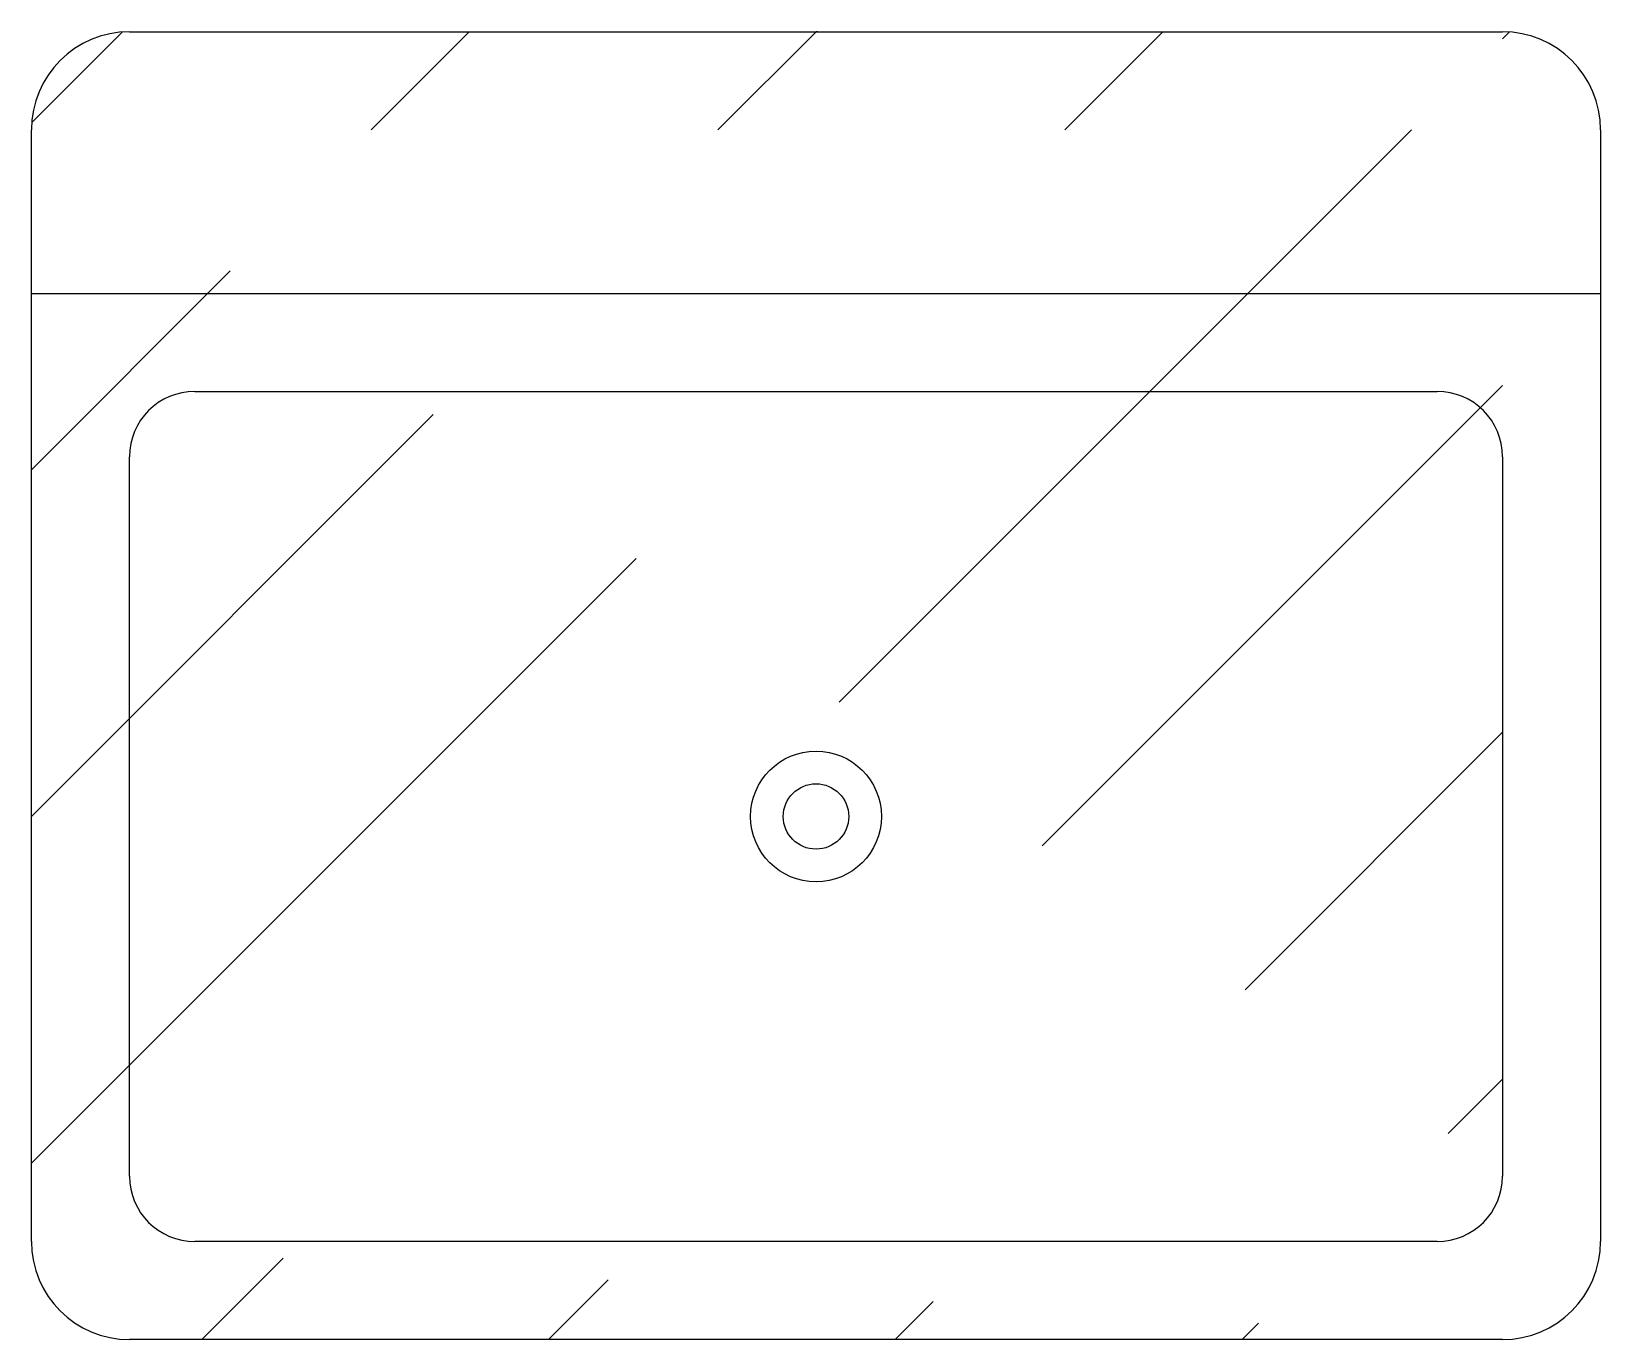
# Model space of a CAD drawing. Extents: x -12 to 12, y -20 to 0.
import ezdxf

# ---------------------------------------------------------------- set-up
doc = ezdxf.new("R2010")
doc.units = 0
doc.header["$MEASUREMENT"] = 0
doc.styles.add('ATTR', font='romans.shx', dxfattribs={"width": 0.8, "height": 1.199999999999995})

msp = doc.modelspace()

# ---------------------------------------------------------------- hatches: boundary and pattern name
h = msp.add_hatch()
h.set_pattern_fill('ANSI31', color=256, scale=30, style=0)
h.set_pattern_definition([(45, (0, 0), (-2.651650429449553, 2.651650429449553), [])])
edge = h.paths.add_edge_path()
edge.add_line((-10.5, 0), (10.5, 0))
edge.add_line((-12.00001, -18.499996), (-12.00001, -1.5))
edge.add_arc((-10.5, -1.500000000000002), 1.5, 90, 180)
edge.add_line((12, -1.500000000000002), (12, -18.499996))
edge.add_arc((10.5, -1.500000000000002), 1.5, 0, 90)
edge.add_line((10.5, -19.999996), (-10.5, -19.999996))
edge.add_arc((-10.5, -18.499996), 1.5, 180, 270)
edge.add_arc((10.5, -18.499996), 1.5, 270, 360)
h.paths.add_polyline_path([(-0.0004685716238095239, -0.0012000005), (0.0260685822904762, -0.0012000005), (0.0260685822904762, 0.006000002500000001), (-0.0004685716238095239, 0.006000002500000001)], flags=9)

# ---------------------------------------------------------------- linework, layer by layer
msp.add_line((-12.00001, -3.999996000000001), (12, -3.999996000000001))
for points in [[(-10.5, 0), (10.5, 0)], [(-12.00001, -18.499996), (-12.00001, -1.500000000000002)], [(12, -1.500000000000002), (12, -18.499996)], [(-9.5, -5.499996000000001), (9.5, -5.499996000000001)], [(-10.5, -17.499996), (-10.5, -6.499996000000001)], [(10.5, -6.499996000000001), (10.5, -17.499996)], [(9.5, -18.499996), (-9.5, -18.499996)], [(10.5, -19.999996), (-10.5, -19.999996)]]:
    msp.add_lwpolyline(points)
for radius in [1, 0.5]:
    msp.add_circle((0, -11.999996), radius)
for centre, radius, start, end in [((-10.5, -1.500000000000002), 1.5, 90, 180), ((10.5, -1.500000000000002), 1.5, 0, 90), ((-9.5, -6.499996000000001), 1, 90, 180), ((9.5, -6.499996000000001), 1, 0, 90), ((-9.5, -17.499996), 1, 180, 270), ((9.5, -17.499996), 1, 270, 0), ((-10.5, -18.499996), 1.5, 180, 270), ((10.5, -18.499996), 1.5, 270, 0)]:
    msp.add_arc(centre, radius, start, end)

# ---------------------------------------------------------------- texts
at = {"style": 'ATTR', "width": 0.8, "flags": 9}
msp.add_attdef('ESTCODE', (0, 0), '', height=0.004800002, dxfattribs=at)

doc.saveas('drawing.dxf')
